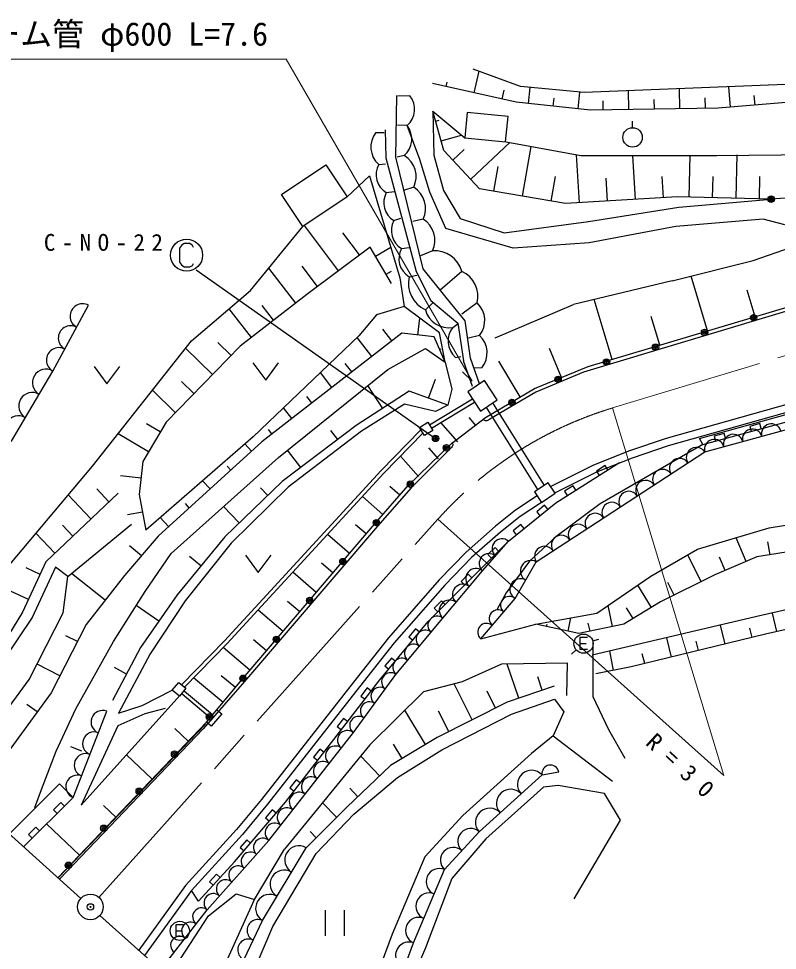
# Model space of a CAD drawing. Units: millimetres, scale not verified. Extents: x 40000 to 680000, y 20000 to 380000.
# Drawn here: x 84608 to 143878, y 242617 to 315403 of the extents above; entities that cross this region are included whole.
import ezdxf
from ezdxf.enums import TextEntityAlignment as Align

# ---------------------------------------------------------------- set-up
doc = ezdxf.new("R2010")
doc.units = ezdxf.units.MM
doc.header["$LTSCALE"] = 1000
doc.header["$PDMODE"] = 32
doc.header["$PDSIZE"] = 500
doc.linetypes.add('CHAIN', pattern=[18.5, 12, -1.5, 3.5, -1.5])
for name, color, linetype, lineweight in [('M-BGD', 7, 'Continuous', 25), ('M-BMK', 2, 'CHAIN', 13), ('M-BMK-SRVR', 3, 'Continuous', 25), ('M-STR-HTXT', 7, 'Continuous', 13), ('M-STR-STRC', 7, 'Continuous', 25)]:
    doc.layers.add(name, color=color, linetype=linetype, lineweight=lineweight)
doc.layers.add('M-OTRS', color=6, linetype='Continuous')
doc.styles.add('ＭＳ ゴシック', font='')
doc.styles.get('ＭＳ ゴシック').set_extended_font_data('MS Gothic')

msp = doc.modelspace()

# ---------------------------------------------------------------- linework, layer by layer
at = {"layer": 'M-BGD'}
for p, q in [((120196, 309603), (120573, 311288)), ((118017, 310090), (118093, 310429)), ((140218, 308494), (140086, 310084)), ((115166, 309383), (114225, 309341)), ((122376, 309116), (122531, 309812)), ((124435, 308768), (124571, 310023)), ((128312, 308348), (128454, 309660)), ((132276, 308295), (132251, 309769)), ((136268, 308363), (136241, 309930)), ((142131, 308653), (142068, 309407)), ((126374, 308558), (126443, 309200)), ((130280, 308260), (130268, 308974)), ((134272, 308329), (134259, 309089)), ((138264, 308397), (138250, 309204)), ((116974, 308170), (119461, 306099)), ((117189, 307402), (117454, 307476)), ((132567, 306885), (132567, 307405)), ((112515, 306511), (113164, 306502)), ((114951, 307044), (114203, 307074)), ((117619, 305866), (119207, 306311)), ((119922, 302860), (122989, 305721)), ((118530, 304352), (119421, 305183)), ((123969, 301534), (124641, 305418)), ((114736, 304705), (114165, 304579)), ((128415, 301020), (128192, 304767)), ((132795, 301281), (132591, 304705)), ((136993, 301455), (137072, 304707)), ((140647, 301366), (140730, 304757)), ((112739, 304006), (113274, 304069)), ((121735, 301920), (122071, 303862)), ((173173, 303596), (143387, 301300)), ((126203, 301148), (126537, 303078)), ((130605, 301151), (130499, 302928)), ((134985, 301412), (134887, 303059)), ((138820, 301411), (138860, 303059)), ((142474, 301322), (142516, 303067)), ((115468, 302224), (114669, 301973)), ((113330, 301816), (113975, 301895)), ((172739, 301017), (128730, 287777)), ((109593, 295707), (106929, 299246)), ((113921, 299625), (114464, 299803)), ((116199, 299742), (115393, 299545)), ((111236, 296944), (109939, 298667)), ((112476, 296851), (113671, 297555)), ((114512, 297435), (115123, 297522)), ((116931, 297261), (116010, 296867)), ((106261, 293180), (104148, 295907)), ((107949, 294470), (106757, 296054)), ((113314, 295430), (113736, 295679)), ((119236, 295649), (117531, 294192)), ((115103, 295244), (115725, 295358)), ((135659, 294920), (127947, 293073)), ((138416, 291008), (137137, 295292)), ((142139, 292120), (141524, 294180)), ((130971, 288784), (129574, 293463)), ((87286, 287875), (90068, 293006)), ((102792, 290493), (101054, 292736)), ((104526, 291836), (103625, 293000)), ((116378, 292659), (116946, 293168)), ((120427, 293191), (119236, 292304)), ((121841, 290480), (127947, 293073)), ((115802, 290688), (115959, 291993)), ((134694, 289896), (134026, 292133)), ((118521, 291284), (118941, 291580)), ((112198, 289021), (111059, 290491)), ((113762, 290233), (113065, 291132)), ((120611, 290661), (119739, 290442)), ((101199, 289080), (100167, 290090)), ((99748, 287597), (97654, 289647)), ((117493, 289555), (117605, 289604)), ((118742, 288940), (119147, 289007)), ((127009, 287369), (126084, 289629)), ((110635, 287809), (110127, 288463)), ((120052, 286669), (119350, 288671)), ((120618, 286867), (119916, 288870)), ((123791, 285845), (122130, 288640)), ((84060, 282397), (87286, 287875)), ((109071, 286597), (108180, 287746)), ((120795, 288130), (120220, 288090)), ((128730, 287777), (125018, 286235)), ((138046, 282132), (160352, 288215)), ((138204, 281553), (160509, 287636)), ((98298, 286115), (97329, 287063)), ((116629, 285765), (117166, 287247)), ((96847, 284633), (95068, 286374)), ((113052, 284958), (111889, 286743)), ((125018, 286235), (121558, 284193)), ((107508, 285385), (107124, 285879)), ((116698, 283668), (120054, 285703)), ((116854, 283411), (120210, 285447)), ((125678, 278939), (121650, 285384)), ((105944, 284172), (105302, 285001)), ((125169, 278621), (121141, 285066)), ((120361, 283600), (119804, 284231)), ((121558, 284193), (121300, 284041)), ((95666, 283118), (94584, 283755)), ((104381, 282960), (104122, 283294)), ((109532, 282515), (108984, 283240)), ((118922, 282331), (117581, 283852)), ((94756, 281572), (92379, 282971)), ((102791, 281617), (102281, 282175)), ((106643, 280333), (105614, 281694)), ((118203, 281697), (115275, 278749)), ((117413, 281007), (116662, 281866)), ((118414, 281910), (118203, 281697)), ((115833, 279626), (114439, 281220)), ((125036, 272971), (138204, 281553)), ((101174, 280142), (100901, 280441)), ((94169, 279513), (92564, 279678)), ((99558, 278667), (98975, 279305)), ((114383, 278179), (113602, 278861)), ((90256, 276326), (88482, 278191)), ((91666, 277668), (90705, 278678)), ((104079, 278163), (103504, 278759)), ((113063, 276666), (111461, 278064)), ((115275, 278749), (112635, 275745)), ((97941, 277192), (97632, 277531)), ((94288, 276840), (93120, 276628)), ((101841, 276006), (100611, 277282)), ((96325, 275718), (95670, 276435)), ((87437, 273644), (85959, 275197)), ((88847, 274985), (88034, 275839)), ((112635, 275745), (102241, 263613)), ((111754, 275148), (110921, 275859)), ((110456, 273626), (108733, 275095)), ((120849, 272265), (122867, 274575)), ((141446, 272999), (140652, 274855)), ((143304, 273518), (143140, 274529)), ((94197, 273435), (93270, 274226)), ((98852, 272659), (97965, 273390)), ((123395, 270108), (125036, 272971)), ((137931, 271418), (136879, 273523)), ((139808, 272297), (139369, 273322)), ((86278, 271987), (85189, 272489)), ((109159, 272104), (108268, 272863)), ((117755, 268566), (120849, 272265)), ((91377, 269980), (88742, 272051)), ((107861, 270582), (106022, 272149)), ((85370, 270015), (82649, 271269)), ((134041, 269398), (132977, 271152)), ((135815, 270361), (135322, 271348)), ((120712, 266948), (123395, 270108)), ((95557, 268335), (93793, 269559)), ((106564, 269059), (105615, 269868)), ((131009, 267911), (130664, 269563)), ((132609, 268530), (132102, 269366)), ((105266, 267537), (103312, 269203)), ((127523, 267541), (127756, 268592)), ((143831, 267516), (143502, 268957)), ((114086, 264170), (117755, 268566)), ((125852, 267911), (125891, 268086)), ((129243, 267541), (129110, 268177)), ((139806, 266548), (139448, 268017)), ((89194, 266735), (88304, 267190)), ((141904, 267060), (141728, 267782)), ((103969, 266015), (102962, 266873)), ((128436, 266576), (128946, 266576)), ((129455, 266791), (129453, 262446)), ((129455, 266791), (129934, 266935)), ((135610, 265525), (135241, 267041)), ((137708, 266037), (137526, 266783)), ((102671, 264493), (100590, 266267)), ((128165, 266091), (127784, 265767)), ((131085, 264488), (130787, 266007)), ((133512, 265014), (133325, 265783)), ((87828, 264062), (86047, 264972)), ((123689, 262309), (122771, 264974)), ((93032, 264204), (92093, 264701)), ((100577, 261990), (98268, 263906)), ((102241, 263613), (99019, 259910)), ((101541, 263151), (100435, 264068)), ((110756, 259625), (114086, 264170)), ((125517, 262938), (125161, 263974)), ((97563, 262874), (99757, 261040)), ((120040, 260619), (118622, 263438)), ((121864, 261535), (121201, 262853)), ((97198, 262516), (89500, 253957)), ((97370, 262644), (99565, 260810)), ((86052, 261238), (85248, 261829)), ((116396, 258694), (114778, 261373)), ((118217, 259702), (117409, 261309)), ((88867, 254563), (91495, 261297)), ((99273, 260448), (87676, 248290)), ((87691, 248276), (99199, 260281)), ((99019, 259910), (87803, 248176)), ((97858, 258964), (96821, 259953)), ((104160, 251192), (110756, 259625)), ((126361, 259368), (130987, 255822)), ((89548, 258185), (88695, 258506)), ((114578, 257595), (113902, 258715)), ((95026, 255996), (93039, 257891)), ((112816, 256233), (111329, 257792)), ((120581, 251873), (125500, 256321)), ((125500, 256321), (126798, 256553)), ((83864, 251706), (87809, 255627)), ((87809, 255627), (88867, 254563)), ((111110, 254607), (110467, 255281)), ((88867, 254563), (84983, 250704)), ((109459, 253002), (108332, 254138)), ((92195, 253027), (91245, 253934)), ((89364, 250059), (86797, 252507)), ((107863, 251418), (107381, 251904)), ((117887, 248930), (120581, 251873)), ((99330, 245790), (104160, 251192)), ((103657, 244943), (107065, 250627)), ((115463, 243205), (117887, 248930)), ((98671, 246471), (98112, 247299)), ((95894, 241357), (99330, 245790)), ((108556, 245754), (108556, 243754)), ((110076, 243754), (110076, 245754)), ((101484, 240373), (103657, 244943)), ((96898, 244136), (97408, 244136)), ((114008, 239287), (115463, 243205))]:
    msp.add_line(p, q, dxfattribs=at)
for points in [[(122696, 305774), (128536, 304704), (139159, 304708), (146670, 304786), (159938, 306700), (166571, 309447), (167849, 312501)], [(154325, 310658), (128783, 309629), (123810, 310094), (120126, 311453)], [(154561, 309686), (139262, 308414), (129282, 308243), (123466, 308872), (116927, 310334)], [(119916, 288870), (119479, 291797), (118010, 293614), (116210, 295862), (114074, 304575), (114154, 309387)], [(116974, 308170), (117041, 304741), (117787, 301978), (119098, 299784), (122536, 298673), (129135, 299544), (136189, 300673), (143387, 301300)], [(143387, 301300), (136080, 301477), (127320, 300955), (120618, 302113), (117834, 305098), (116974, 308170)], [(113248, 306706), (113300, 304522), (115657, 295639), (116814, 293396), (118914, 291600), (119350, 288671)], [(144453, 299305), (142775, 299740), (135943, 299165), (129166, 297888), (123249, 297463), (117991, 298996), (116719, 301840), (115954, 304395), (114951, 307044)], [(110269, 301477), (112006, 303121), (114387, 295163), (114716, 292924), (112569, 292272), (111194, 290620), (102930, 282738), (94539, 275454)], [(100096, 261409), (102022, 263732), (112403, 275909), (115043, 278935), (118412, 282203), (121080, 284234), (124909, 286510), (129109, 288229), (173784, 301569)], [(191196, 300496), (186487, 296951), (180426, 295392), (160146, 289635), (135181, 282600), (132320, 281637), (129514, 280524), (126184, 278851)], [(191465, 299947), (186752, 296400), (180582, 294812), (160309, 289057), (135358, 282027), (132526, 281073), (129760, 279976), (126517, 278347)], [(73473, 270725), (74834, 269680), (78171, 268581), (80468, 268680), (90389, 280452), (98114, 290230), (102713, 294152), (106820, 299173)], [(135659, 294920), (141978, 296510), (146186, 297955)], [(113732, 294719), (112058, 297562), (107128, 293852), (101924, 289821), (96122, 283892), (94301, 280799), (94036, 278226), (94539, 275454)], [(117925, 288573), (117487, 290848), (114716, 292924)], [(117925, 288573), (117060, 290537), (114543, 290839), (103599, 282354), (95516, 274980)], [(85884, 253778), (86384, 255182), (87530, 258179), (89075, 261484), (92022, 266750), (94483, 270655), (96529, 273629), (104909, 281126), (113456, 288003), (116399, 289646), (117925, 288573), (118455, 286444), (118130, 285220), (117184, 284717), (114758, 285275), (111401, 283170), (105675, 278789), (101217, 274424), (97619, 269923), (94891, 265777), (92408, 261153), (94259, 261753), (96612, 262938)], [(102915, 288507), (103915, 287147), (104915, 288507)], [(138046, 282132), (137789, 282607), (160230, 288831), (160352, 288215), (160510, 287636)], [(90509, 288227), (91509, 286867), (92509, 288227)], [(118130, 285220), (115127, 286310), (110977, 283606), (105198, 279242), (100722, 274927), (96982, 270390), (94131, 266280), (91934, 262128)], [(120712, 266947), (125016, 268095), (129786, 268960), (133986, 271845), (137649, 273969), (143232, 275616), (149175, 276599), (155217, 276955), (161319, 278111), (169166, 280766), (180690, 283340), (186923, 285396)], [(121300, 284041), (121231, 284000), (121183, 283984), (121116, 283979), (121066, 283984), (121020, 284004), (120964, 284040), (120930, 284078), (120915, 284104)], [(97348, 263398), (100680, 266786), (108773, 275582), (112920, 280095), (116002, 283248)], [(142614, 283378), (142509, 283764), (141737, 283553), (141843, 283167)], [(97562, 263188), (100897, 266579), (108994, 275379), (113138, 279889), (116216, 283038)], [(139826, 282618), (139721, 283004), (138949, 282793), (139054, 282407)], [(118448, 282299), (118476, 282271), (118505, 282214), (118519, 282158), (118519, 282087), (118505, 282031), (118470, 281967), (118414, 281910)], [(138046, 282132), (130045, 277499), (126577, 274911), (124524, 273026), (122695, 270546), (121967, 269224)], [(206189, 282135), (201077, 280554), (191431, 278904), (179163, 276006), (168152, 273935), (159426, 273085), (149607, 270374), (142609, 268775), (129419, 265690)], [(98671, 246471), (101482, 249535), (105444, 254187), (112834, 263755), (116600, 268299), (122867, 274575), (126562, 277571), (131544, 280729)], [(183441, 280937), (175929, 279298), (164657, 276643), (158050, 275370), (148495, 274358), (142266, 273350), (138989, 271946), (134757, 269833), (131893, 268095), (128359, 267357), (125016, 268095)], [(130636, 280153), (130422, 280491), (129746, 280063), (129961, 279725)], [(128145, 278575), (127931, 278912), (127255, 278484), (127470, 278146)], [(201330, 279075), (191730, 277433), (179474, 274538), (168363, 272448), (159700, 271604), (149974, 268919), (142953, 267315), (132463, 264758), (129707, 264218)], [(92371, 278338), (86732, 272973), (84915, 269029), (82988, 265917), (80488, 263617), (77254, 261994), (73751, 260770)], [(125115, 278113), (123426, 277006), (121856, 275744), (119567, 273730), (117449, 271556), (113489, 267036), (111047, 263937), (103574, 254409), (101636, 252071), (97645, 247678), (94001, 242621)], [(125446, 277613), (123780, 276520), (122242, 275284), (119981, 273295), (117889, 271149), (113950, 266652), (111519, 263567), (104036, 254026), (102089, 251678), (98112, 247299), (94450, 242218)], [(125949, 277074), (125697, 277385), (125076, 276881), (125328, 276570)], [(78643, 256386), (81380, 258248), (85429, 263764), (88097, 268982), (88459, 271819), (93434, 275914)], [(124102, 275576), (123850, 275887), (123228, 275383), (123480, 275072)], [(95516, 274980), (92877, 271889), (89878, 268072), (87144, 262725), (82775, 256777), (80177, 255011)], [(122106, 273812), (121822, 274095), (121257, 273529), (121540, 273246)], [(102332, 273485), (103332, 272125), (104332, 273485)], [(88459, 271819), (87499, 272564), (85656, 268629), (83482, 265370), (81058, 263009), (77673, 261149), (74487, 260111)], [(120017, 271720), (119733, 272003), (119168, 271437), (119451, 271154)], [(117928, 269628), (117645, 269911), (117079, 269344), (117362, 269062)], [(115914, 267471), (115606, 267726), (115096, 267110), (115403, 266855)], [(129036, 267056), (128436, 267056), (128436, 266156), (129036, 266156)], [(127444, 262515), (127495, 265055), (122323, 264966), (119264, 263604), (116240, 262823), (112045, 258663), (105371, 250527)], [(114031, 265199), (113723, 265454), (113212, 264839), (113520, 264583)], [(126432, 263253), (122775, 261994), (117306, 259243), (113669, 257046), (110258, 253793), (107065, 250627)], [(112155, 262876), (111838, 263120), (111349, 262487), (111666, 262243)], [(101649, 235767), (101693, 236115), (102603, 240092), (104473, 244490), (107847, 250196), (110791, 253247), (114193, 256130), (117678, 258284), (123102, 261071), (126472, 262241), (127187, 261240), (126361, 259368)], [(129453, 262446), (130686, 259860), (131965, 257638)], [(96044, 261511), (94468, 261087), (92363, 260169), (89500, 253957)], [(110307, 260484), (109990, 260728), (109501, 260095), (109818, 259851)], [(126361, 259368), (124675, 258002), (119310, 253151), (116351, 249917), (113790, 243869), (112331, 239943), (110186, 234725), (108891, 229275)], [(108459, 258092), (108143, 258336), (107654, 257703), (107970, 257459)], [(106612, 255700), (106295, 255944), (105806, 255311), (106123, 255066)], [(128006, 246646), (131627, 252799), (130363, 254873), (126746, 255499), (125613, 255357), (121092, 251327), (118456, 248219), (116386, 242819), (114742, 238997), (112803, 233844), (111821, 230202), (111073, 227320)], [(88180, 253880), (87898, 254164), (87330, 253600), (87612, 253316)], [(104713, 253328), (104408, 253588), (103889, 252979), (104194, 252719)], [(86238, 251950), (85956, 252234), (85388, 251670), (85670, 251387)], [(102732, 251002), (102427, 251262), (101908, 250652), (102213, 250393)], [(99755, 237464), (100325, 240606), (103042, 246590), (105371, 250527)], [(100347, 248297), (100052, 248568), (99511, 247978), (99806, 247708)], [(96292, 240568), (96586, 240923), (99429, 245310), (101600, 247034), (103042, 246590)], [(97498, 244616), (96898, 244616), (96898, 243716), (97498, 243716)]]:
    msp.add_lwpolyline(points, dxfattribs=at)
for points in [[(119461, 306099), (122649, 305779), (122847, 307752), (119658, 308072)], [(105153, 301667), (108602, 303972), (110269, 301477), (106820, 299173)], [(122002, 285628), (121007, 287124), (119686, 286246), (120681, 284750)], [(115918, 283467), (116562, 283876), (116967, 283238), (116324, 282829)], [(125985, 279152), (124902, 278436), (125444, 277615), (126527, 278331)], [(96612, 262938), (97109, 263551), (97668, 263097), (97172, 262484)], [(100475, 261084), (99653, 260123), (99273, 260448), (100095, 261409)]]:
    msp.add_lwpolyline(points, close=True, dxfattribs=at)
for centre, radius in [((132567, 306125), 760), ((143387, 301300), 250), ((143387, 301300), 220), ((143387, 301300), 190), ((143387, 301300), 160), ((143387, 301300), 130), ((143387, 301300), 100), ((143387, 301300), 70), ((143387, 301300), 40), ((143387, 301300), 10), ((142022, 292037), 250), ((142022, 292037), 150), ((142022, 292037), 50), ((138192, 290885), 250), ((138192, 290885), 150), ((138192, 290885), 50), ((134361, 289732), 250), ((134361, 289732), 150), ((134361, 289732), 50), ((130531, 288580), 250), ((130531, 288580), 150), ((130531, 288580), 50), ((126746, 287224), 250), ((126746, 287224), 150), ((126746, 287224), 50), ((123147, 285421), 250), ((123147, 285421), 150), ((123147, 285421), 50), ((118025, 281873), 250), ((118025, 281873), 150), ((118025, 281873), 50), ((115206, 279035), 250), ((115206, 279035), 150), ((115206, 279035), 50), ((112548, 276026), 250), ((112548, 276026), 150), ((112548, 276026), 50), ((109942, 272987), 250), ((109942, 272987), 150), ((109942, 272987), 50), ((107340, 269949), 250), ((107340, 269949), 150), ((107340, 269949), 50), ((104737, 266911), 250), ((128736, 266576), 750), ((104737, 266911), 150), ((104737, 266911), 50), ((102135, 263873), 250), ((102135, 263873), 150), ((102135, 263873), 50), ((99511, 260856), 250), ((99511, 260856), 150), ((99511, 260856), 50), ((96791, 257941), 250), ((96791, 257941), 150), ((96791, 257941), 50), ((94026, 255049), 250), ((94026, 255049), 150), ((94026, 255049), 50), ((91262, 252157), 250), ((91262, 252157), 150), ((91262, 252157), 50), ((88498, 249266), 250), ((88498, 249266), 150), ((88498, 249266), 50), ((97198, 244136), 750)]:
    msp.add_circle(centre, radius, dxfattribs=at)
for centre, radius, start, end in [((113831, 308326), 1703, 311.15161, 38.35718), ((113953, 305377), 1831, 141.729, 228.46118), ((113616, 305987), 1703, 311.15161, 38.35718), ((113737, 303062), 1923, 334.15845, 58.69531), ((114184, 303221), 1645, 151.49927, 238.70483), ((114469, 300581), 1923, 334.15845, 58.69531), ((114775, 301031), 1645, 151.49927, 238.70483), ((115366, 298840), 1645, 151.49927, 238.70483), ((115200, 298099), 1923, 334.15845, 58.69531), ((115958, 296650), 1645, 151.49927, 238.70483), ((117093, 295039), 2228, 15.88916, 94.17761), ((118378, 293715), 2115, 345.64832, 66.07642), ((117380, 294760), 2328, 167.99536, 244.51807), ((89604, 292151), 973, 61.53889, 241.53889), ((118190, 293125), 1870, 194.42224, 280.19653), ((119164, 291828), 1859, 321.12207, 47.1748), ((88677, 290441), 973, 61.53889, 241.53889), ((119862, 290228), 1707, 141.77209, 228.97778), ((119347, 289297), 1859, 321.12207, 47.1748), ((87750, 288730), 973, 61.53889, 241.53889), ((86748, 286962), 1060, 59.50392, 239.50392), ((85673, 285136), 1060, 59.50392, 239.50392), ((84597, 283310), 1060, 59.50392, 239.50392), ((141922, 282567), 771, 15.25251, 195.25251), ((143409, 282973), 771, 15.25251, 195.25251), ((138947, 281756), 771, 15.25251, 195.25251), ((140434, 282162), 771, 15.25251, 195.25251), ((137546, 281124), 786, 33.09621, 213.09621), ((136229, 280266), 786, 33.09621, 213.09621), ((134912, 279408), 786, 33.09621, 213.09621), ((133595, 278549), 786, 33.09621, 213.09621), ((132278, 277691), 786, 33.09621, 213.09621), ((130962, 276833), 786, 33.09621, 213.09621), ((129645, 275975), 786, 33.09621, 213.09621), ((128328, 275116), 786, 33.09621, 213.09621), ((122363, 273998), 767, 48.85521, 228.85521), ((127011, 274258), 786, 33.09621, 213.09621), ((125694, 273400), 786, 33.09621, 213.09621), ((121353, 272843), 767, 48.85521, 228.85521), ((124626, 272255), 825, 60.18041, 240.18041), ((120333, 271648), 804, 50.0989, 230.0989), ((123805, 270823), 825, 60.18041, 240.18041), ((119302, 270415), 804, 50.0989, 230.0989), ((122948, 269581), 691, 49.66951, 229.66951), ((118271, 269182), 804, 50.0989, 230.0989), ((117297, 268016), 716, 50.14456, 230.14456), ((122054, 268528), 691, 49.66951, 229.66951), ((121159, 267474), 691, 49.66951, 229.66951), ((116379, 266917), 716, 50.14456, 230.14456), ((115462, 265818), 716, 50.14456, 230.14456), ((114545, 264719), 716, 50.14456, 230.14456), ((113670, 263602), 704, 53.76814, 233.76814), ((112837, 262466), 704, 53.76814, 233.76814), ((112005, 261330), 704, 53.76814, 233.76814), ((91166, 260455), 904, 68.68397, 248.68397), ((111172, 260193), 704, 53.76814, 233.76814), ((90509, 258772), 904, 68.68397, 248.68397), ((110285, 259023), 765, 51.97306, 231.97306), ((109342, 257818), 765, 51.97306, 231.97306), ((89852, 257088), 904, 68.68397, 248.68397), ((108400, 256613), 765, 51.97306, 231.97306), ((126149, 256437), 659, 10.13169, 190.13169), ((89195, 255405), 904, 68.68397, 248.68397), ((124680, 255580), 1105, 42.12141, 222.12141), ((107458, 255408), 765, 51.97306, 231.97306), ((106516, 254204), 765, 51.97306, 231.97306), ((123041, 254097), 1105, 42.12141, 222.12141), ((105574, 252999), 765, 51.97306, 231.97306), ((121401, 252615), 1105, 42.12141, 222.12141), ((104631, 251794), 765, 51.97306, 231.97306), ((119908, 251137), 998, 47.54048, 227.54048), ((103677, 250651), 725, 48.19555, 228.19555), ((106497, 249679), 1104, 59.05514, 239.05514), ((118561, 249666), 998, 47.54048, 227.54048), ((102711, 249571), 725, 48.19555, 228.19555), ((101745, 248491), 725, 48.19555, 228.19555), ((117483, 247975), 1036, 67.04893, 247.04893), ((105361, 247785), 1104, 59.05514, 239.05514), ((100779, 247411), 725, 48.19555, 228.19555), ((99813, 246330), 725, 48.19555, 228.19555), ((104225, 245890), 1104, 59.05514, 239.05514), ((116675, 246067), 1036, 67.04893, 247.04893), ((98901, 245236), 701, 52.22383, 232.22383), ((98042, 244128), 701, 52.22383, 232.22383), ((103295, 244181), 843, 64.5646, 244.5646), ((115867, 244159), 1036, 67.04893, 247.04893), ((97183, 243019), 701, 52.22383, 232.22383), ((102570, 242658), 843, 64.5646, 244.5646), ((115099, 242225), 1045, 69.62347, 249.62347)]:
    msp.add_arc(centre, radius, start, end, dxfattribs=at)
at = {"layer": 'M-BMK'}
for p, q in [((130998, 284987), (171151, 297162)), ((90885, 246757), (117363, 276300))]:
    msp.add_line(p, q, dxfattribs=at)
msp.add_arc((139704, 256278), 30000, 106.86914, 138.13159, dxfattribs=at)
at = {"layer": 'M-BMK-SRVR'}
for p, q in [((89473, 246680), (64154, 269372)), ((116281, 222652), (90962, 245345))]:
    msp.add_line(p, q, dxfattribs=at)
for radius in [1000, 40]:
    msp.add_circle((90217, 246012), radius, dxfattribs=at)
at = {"layer": 'M-OTRS'}
msp.add_point((90217, 246012), dxfattribs=at)
at = {"layer": 'M-STR-HTXT'}
msp.add_line((120037, 287078), (119294, 287804), dxfattribs=at)
for points in [[(120037, 287078), (105508, 312240), (76320, 312240)], [(130998, 284987), (139703, 256277), (117363, 276300)]]:
    msp.add_lwpolyline(points, dxfattribs=at)
at = {"layer": 'M-STR-STRC'}
msp.add_line((116909, 282768), (98477, 295759), dxfattribs=at)
msp.add_lwpolyline([(98279, 297526), (98179, 297676), (97979, 297826), (97529, 297826), (97329, 297676), (97179, 297476), (97179, 296376), (97329, 296176), (97529, 296026), (97979, 296026), (98179, 296126), (98279, 296276)], dxfattribs=at)
for centre, radius in [((97729, 296926), 1250), ((117176, 282612), 250), ((117176, 282612), 150), ((117176, 282612), 50)]:
    msp.add_circle(centre, radius, dxfattribs=at)

# ---------------------------------------------------------------- texts
at = {"layer": 'M-STR-HTXT', "style": 'ＭＳ ゴシック'}
msp.add_text('ヒューム管 φ600 L=7.6', height=1833, dxfattribs=at).set_placement((77227, 312740), align=Align.BOTTOM_LEFT)
at = {"layer": 'M-STR-HTXT', "insert": (133494, 258716), "char_height": 1320, "attachment_point": 7, "rotation": 317.5, "style": 'ＭＳ ゴシック'}
msp.add_mtext('\\T2.02;R=30', dxfattribs=at)
at = {"layer": 'M-STR-STRC', "insert": (86575, 297242), "char_height": 1320, "attachment_point": 7, "style": 'ＭＳ ゴシック'}
msp.add_mtext('\\T1.56;C-NO-22', dxfattribs=at)

doc.saveas('drawing.dxf')
